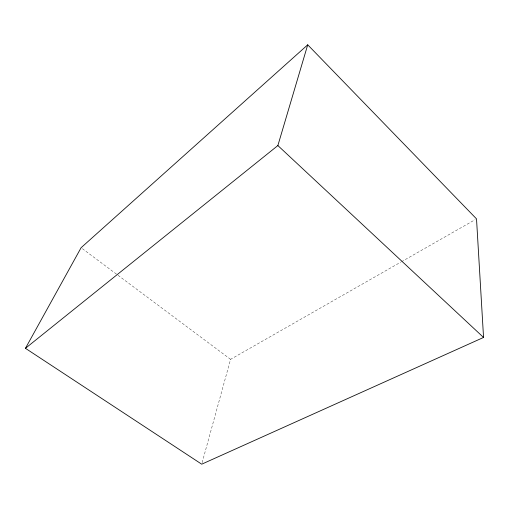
<?xml version="1.0" encoding="UTF-8"?>
<svg xmlns="http://www.w3.org/2000/svg" width="509" height="509" viewBox="0 0 509 509"><rect width="100%" height="100%" fill="white"/><g stroke="black" fill="none" stroke-linecap="round" stroke-linejoin="round"><path stroke-width="0.38" stroke-dasharray="2.54 1.91" d="M202.13 462.656L230.571 359.335L400.736 262.16M401.423 261.766L475.139 219.672M82.363 248.659L230.571 359.335"/><path stroke-width="0.76" d="M25.45 348.315L277.869 145.555L307.722 44.811L476.519 218.889L483.55 337.448L201.71 464.189L25.45 348.315L81.096 247.711L307.722 44.811M277.869 145.555L483.55 337.448"/></g></svg>
